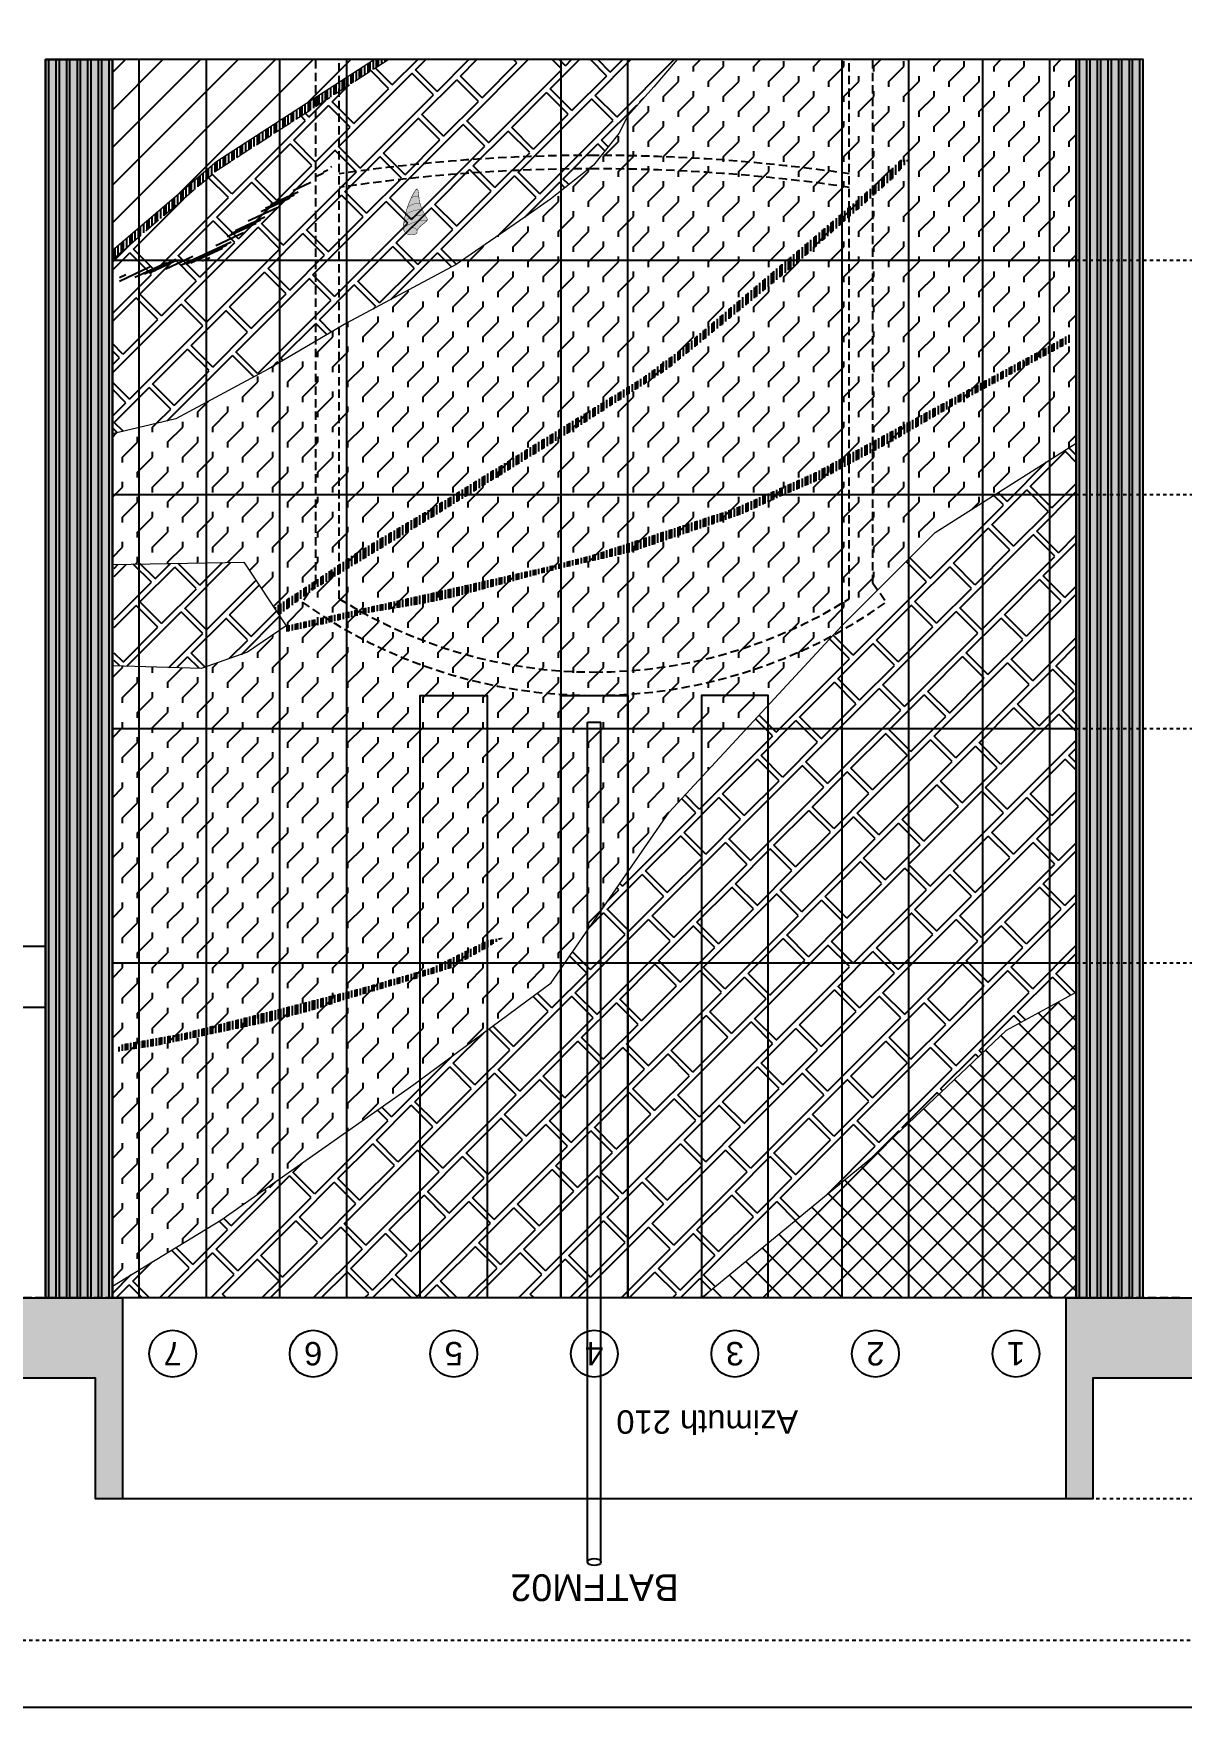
# Model space of a CAD drawing. Header units: millimetres. Extents: x 167 to 1023, y -2 to 136.
# Drawn here: x 898.4 to 932.7, y -2.4 to 47.7 of the extents above; entities that cross this region are included whole.
import ezdxf
from ezdxf.enums import TextEntityAlignment as Align

# ---------------------------------------------------------------- set-up
doc = ezdxf.new("R2010")
doc.units = ezdxf.units.MM
for name, pattern in [('DASHED', [0.75, 0.5, -0.25]), ('M-DIAKEK100', [0.35, 0.25, -0.1]), ('M-DIAKEK200', [0.7, 0.5, -0.2]), ('SDOT1', [1, 0, -1])]:
    doc.linetypes.add(name, pattern=pattern)
doc.layers.add('contacts', color=2, linetype='Continuous', lineweight=20)
doc.layers.add('ΣΥΟ', color=170, linetype='Continuous', lineweight=25)
for name, color, linetype in [('COREBOREHOLES', 6, 'Continuous'), ('CW403-Text 0.30 Height', 2, 'Continuous'), ('GEOLOGY', 7, 'Continuous'), ('OTM Line 0.11', 11, 'Continuous'), ('OTM Line 0.15', 1, 'Continuous'), ('OTM Line 0.25', 7, 'Continuous'), ('OTM Line 0.35', 3, 'Continuous'), ('OTM Line 0.50', 6, 'Continuous'), ('OTM Line Dashed 0.15', 1, 'DASHED'), ('OTM Line Dots 0.25', 2, 'SDOT1'), ('OTM Line Rock 0.50', 6, 'ROCKIN'), ('OTM Solid 253', 253, 'Continuous'), ('OTM Text 0.35', 3, 'Continuous'), ('OTM Title + Pinakida', 7, 'Continuous')]:
    doc.layers.add(name, color=color, linetype=linetype)
doc.styles.add('ARIAL', font='ARIAL.TTF')
doc.linetypes.add('P2', pattern='A,1e-05,[114,OrizLt.shx,S=0.5,R=0,X=0,Y=0],-0.5,[114,OrizLt.shx,S=1,R=0,X=0,Y=0],-0.5', length=1.00001)
doc.linetypes.add('ROCKIN', pattern='A,0.0001,-0.2,[131,ltypeshp.shx,S=0.2,R=180,X=0.2,Y=0],-0.2,1,-0.1,[131,ltypeshp.shx,S=0.1,R=180,X=0.1,Y=0],-0.1,0.5,-0.05,[131,ltypeshp.shx,S=0.05,R=180,X=0.05,Y=0],-0.05,0.5', length=2.7001)
pattern_1 = [(45, (0, 0), (-1.5328265, 1.5328265), [3.0988, -0.1524]), (45, (-0.6466, 0.6466), (-1.5328265, 1.5328265), [3.0988, -0.1524]), (45, (-0.1917, 1.3411), (-1.5328265, 1.5328265), [1.4732, -0.1524]), (45, (-0.8383, 1.9877), (-1.5328265, 1.5328265), [1.4732, -0.1524]), (135, (0, 0), (-2.298946, -2.298946), [0.9144, -1.2533376]), (135, (-0.1078, -0.1078), (-2.298946, -2.298946), [0.9144, -1.2533376]), (135, (-0.1917, 1.3411), (-1.1494728, -1.1494728), [0.9144, -1.2533376]), (135, (-0.2994, 1.2334), (-1.1494728, -1.1494728), [0.9144, -1.2533376])]

# ---------------------------------------------------------------- blocks, each defined once
blk = doc.blocks.new('GASTEROPOD')
at = {"color": 7, "ltscale": 0.1, "const_width": 0.01}
for points in [[(1008.433, 118.599), (1008.384, 118.536), (1008.334, 118.481), (1008.288, 118.437), (1008.227, 118.392), (1008.185, 118.357), (1008.148, 118.327), (1008.126, 118.296), (1008.119, 118.281), (1008.121, 118.267), (1008.128, 118.252), (1008.176, 118.166), (1008.221, 118.087), (1008.255, 118.018), (1008.297, 117.93), (1008.313, 117.885), (1008.331, 117.836), (1008.342, 117.792), (1008.348, 117.764), (1008.355, 117.734), (1008.36, 117.707), (1008.366, 117.676), (1008.37, 117.642), (1008.374, 117.61), (1008.377, 117.578), (1008.383, 117.533), (1008.387, 117.496), (1008.393, 117.458), (1008.398, 117.416), (1008.404, 117.394), (1008.409, 117.378), (1008.415, 117.367), (1008.421, 117.361), (1008.425, 117.358), (1008.429, 117.357), (1008.433, 117.358), (1008.438, 117.36), (1008.445, 117.365), (1008.456, 117.377), (1008.482, 117.408), (1008.498, 117.432), (1008.507, 117.448), (1008.518, 117.467), (1008.548, 117.521), (1008.579, 117.578), (1008.626, 117.677), (1008.672, 117.784), (1008.699, 117.856), (1008.719, 117.917), (1008.733, 117.956), (1008.747, 118.008), (1008.76, 118.057), (1008.771, 118.098), (1008.784, 118.153), (1008.797, 118.21), (1008.804, 118.249), (1008.811, 118.29), (1008.818, 118.328), (1008.825, 118.374), (1008.831, 118.42), (1008.832, 118.459), (1008.834, 118.502), (1008.834, 118.538), (1008.832, 118.569), (1008.825, 118.595), (1008.817, 118.617), (1008.809, 118.635), (1008.795, 118.653), (1008.781, 118.667), (1008.767, 118.683), (1008.748, 118.699), (1008.726, 118.711), (1008.706, 118.719), (1008.673, 118.727), (1008.635, 118.731), (1008.591, 118.734), (1008.566, 118.734), (1008.53, 118.728), (1008.499, 118.719), (1008.467, 118.705), (1008.438, 118.679), (1008.428, 118.65), (1008.428, 118.622), (1008.434, 118.595), (1008.446, 118.573), (1008.464, 118.556), (1008.485, 118.54), (1008.507, 118.53), (1008.532, 118.522), (1008.552, 118.518), (1008.577, 118.514)], [(1008.829, 118.551), (1008.806, 118.519), (1008.777, 118.492), (1008.749, 118.469), (1008.712, 118.446), (1008.672, 118.425), (1008.635, 118.409), (1008.607, 118.397), (1008.573, 118.383), (1008.544, 118.372), (1008.512, 118.359), (1008.482, 118.348), (1008.451, 118.339), (1008.42, 118.329), (1008.387, 118.32), (1008.347, 118.31), (1008.308, 118.304), (1008.263, 118.297), (1008.234, 118.295), (1008.2, 118.293), (1008.164, 118.293), (1008.126, 118.297)], [(1008.192, 118.141), (1008.223, 118.14), (1008.256, 118.14), (1008.281, 118.141), (1008.3, 118.143), (1008.322, 118.145), (1008.341, 118.148), (1008.361, 118.151), (1008.385, 118.155), (1008.411, 118.161), (1008.438, 118.167), (1008.469, 118.175), (1008.492, 118.183), (1008.526, 118.194), (1008.562, 118.206), (1008.603, 118.22), (1008.631, 118.232), (1008.66, 118.244), (1008.68, 118.255), (1008.699, 118.267), (1008.72, 118.282), (1008.739, 118.296), (1008.761, 118.315), (1008.78, 118.332), (1008.795, 118.35), (1008.81, 118.368), (1008.83, 118.394)], [(1008.269, 117.993), (1008.295, 117.99), (1008.321, 117.986), (1008.339, 117.985), (1008.357, 117.985), (1008.376, 117.985), (1008.397, 117.986), (1008.418, 117.99), (1008.451, 117.996), (1008.473, 118), (1008.495, 118.006), (1008.519, 118.012), (1008.542, 118.019), (1008.569, 118.029), (1008.589, 118.037), (1008.614, 118.046), (1008.639, 118.057), (1008.662, 118.068), (1008.686, 118.082), (1008.716, 118.102), (1008.743, 118.125), (1008.76, 118.14), (1008.773, 118.151), (1008.786, 118.165)], [(1008.339, 117.811), (1008.367, 117.806), (1008.389, 117.803), (1008.412, 117.802), (1008.438, 117.803), (1008.462, 117.805), (1008.481, 117.807), (1008.501, 117.81), (1008.522, 117.814), (1008.545, 117.82), (1008.564, 117.827), (1008.583, 117.835), (1008.605, 117.846), (1008.626, 117.857), (1008.647, 117.868), (1008.669, 117.883), (1008.687, 117.894), (1008.701, 117.904), (1008.719, 117.917)], [(1008.379, 117.599), (1008.406, 117.597), (1008.436, 117.595), (1008.46, 117.595), (1008.493, 117.595), (1008.516, 117.596), (1008.534, 117.599), (1008.549, 117.605), (1008.563, 117.611), (1008.582, 117.618), (1008.602, 117.626)]]:
    blk.add_lwpolyline(points, dxfattribs=at)

msp = doc.modelspace()

# ---------------------------------------------------------------- hatches: boundary and pattern name
at = {"linetype": 'DASHED', "ltscale": 0.1}
h = msp.add_hatch(color=253, dxfattribs=at)
h.paths.add_polyline_path([(901.034, 9.875), (901.034, 3.875), (900.234, 3.875), (900.234, 7.475), (896.234, 7.475), (896.234, 9.875)])
edge = h.paths.add_edge_path()
edge.add_line((931.534, 9.875), (931.534, 46.875))
edge.add_line((931.534, 46.875), (929.534, 46.875))
edge.add_line((929.534, 46.875), (929.534, 9.875))
edge.add_line((898.734, 9.875), (898.734, 46.874))
edge.add_line((898.734, 46.874), (900.734, 46.874))
edge.add_line((900.734, 46.874), (900.734, 9.875))
at = {"ltscale": 0.1}
msp.add_hatch(color=253, dxfattribs=at).paths.add_polyline_path([(909.837, 41.77), (909.886, 41.833), (909.936, 41.888), (909.982, 41.932), (910.043, 41.977), (910.085, 42.012), (910.122, 42.043), (910.145, 42.073), (910.151, 42.088), (910.149, 42.102), (910.142, 42.117), (910.094, 42.203), (910.049, 42.282), (910.016, 42.351), (909.973, 42.44), (909.957, 42.484), (909.94, 42.533), (909.928, 42.577), (909.922, 42.605), (909.915, 42.636), (909.91, 42.662), (909.904, 42.693), (909.901, 42.727), (909.897, 42.759), (909.893, 42.791), (909.887, 42.836), (909.883, 42.873), (909.877, 42.911), (909.872, 42.953), (909.866, 42.976), (909.861, 42.991), (909.855, 43.002), (909.85, 43.008), (909.845, 43.011), (909.841, 43.012), (909.837, 43.012), (909.832, 43.009), (909.825, 43.004), (909.814, 42.993), (909.789, 42.961), (909.772, 42.937), (909.763, 42.921), (909.752, 42.903), (909.722, 42.849), (909.692, 42.791), (909.645, 42.693), (909.598, 42.585), (909.571, 42.513), (909.552, 42.452), (909.537, 42.413), (909.523, 42.361), (909.51, 42.312), (909.5, 42.271), (909.486, 42.216), (909.473, 42.159), (909.466, 42.12), (909.459, 42.079), (909.452, 42.041), (909.445, 41.995), (909.439, 41.949), (909.438, 41.91), (909.436, 41.867), (909.436, 41.831), (909.438, 41.8), (909.445, 41.775), (909.453, 41.752), (909.461, 41.734), (909.476, 41.716), (909.489, 41.703), (909.503, 41.687), (909.522, 41.67), (909.545, 41.659), (909.565, 41.65), (909.598, 41.642), (909.636, 41.638), (909.679, 41.636), (909.704, 41.636), (909.74, 41.641), (909.771, 41.65), (909.803, 41.664), (909.832, 41.69), (909.842, 41.72), (909.842, 41.748)])
at = {"linetype": 'DASHED', "ltscale": 0.1}
msp.add_hatch(color=253, dxfattribs=at).paths.add_polyline_path([(929.234, 9.875), (934.034, 9.875), (934.034, 7.475), (930.034, 7.475), (930.034, 3.875), (929.234, 3.875)])
at = {"layer": 'GEOLOGY', "ltscale": 0.1, "true_color": 0xffad5c}
h = msp.add_hatch(dxfattribs=at)
h.set_pattern_fill('NET', color=21, scale=0.2, angle=45, style=0)
h.set_pattern_definition([(45, (444.50514, 29.02496), (-0.4490128, 0.4490128), []), (135, (444.50514, 29.02496), (-0.4490128, -0.4490128), [])])
h.paths.add_polyline_path([(929.534, 9.875), (918.334, 9.875), (923.534, 14.156), (927.452, 17.875), (929.534, 19.011)])
at = {"layer": 'OTM Line 0.11', "ltscale": 0.1, "true_color": 0xe0c2a3}
h = msp.add_hatch(dxfattribs=at)
h.set_pattern_fill('ANSI31', color=9, scale=0.25, style=0)
edge = h.paths.add_edge_path()
edge.add_line((900.726, 46.874), (900.726, 41.163))
edge.add_line((900.726, 41.163), (903.853, 43.826))
edge.add_line((903.853, 43.826), (908.565, 46.874))
edge.add_line((908.565, 46.874), (900.734, 46.874))
at = {"layer": 'OTM Line 0.11', "ltscale": 0.1, "true_color": 0x88c0d8}
h = msp.add_hatch(dxfattribs=at)
h.set_pattern_fill('AR-BRELM', color=133, scale=0.016, angle=45, style=0)
h.set_pattern_definition(pattern_1)
h.paths.add_polyline_path([(900.734, 40.895), (903.853, 43.552), (908.99, 46.875), (917.607, 46.875), (916.915, 46.062), (916.134, 45.198), (915.864, 44.67), (915.106, 43.722), (913.826, 42.705), (913.057, 42.171), (911.011, 40.75), (907.734, 38.995), (905.388, 37.626), (902.632, 36.143), (900.734, 35.696)])
at = {"layer": 'OTM Line 0.11', "linetype": 'DASHED', "ltscale": 0.1}
h = msp.add_hatch(dxfattribs=at)
h.set_pattern_fill('PLASTI', color=250, scale=0.04, angle=90, style=0)
h.set_pattern_definition([(90, (-362.83408, 2e-12), (-0.254, 2e-17), []), (90, (-362.86583, 2e-12), (-0.254, 2e-17), []), (90, (-362.89758, 2e-12), (-0.254, 2e-17), []), (90, (-362.99283, 2e-12), (-0.254, 2e-17), [])])
h.paths.add_polyline_path([(900.734, 41.17), (903.853, 43.827), (908.565, 46.875), (908.99, 46.875), (903.853, 43.552), (900.734, 40.895)])
h = msp.add_hatch(dxfattribs=at)
h.set_pattern_fill('PLASTI', color=250, scale=0.04, angle=25, style=0)
h.set_pattern_definition([(25, (527.58265, -59.4676), (-0.10734504, 0.23020218), []), (25, (527.56923, -59.43884), (-0.10734504, 0.23020218), []), (25, (527.5558, -59.41006), (-0.10734504, 0.23020218), []), (25, (527.51556, -59.32373), (-0.10734504, 0.23020218), [])])
h.paths.add_polyline_path([(900.94, 40.211), (901.771, 40.496), (903.113, 40.809), (903.534, 40.875), (907.335, 43.707), (905.394, 42.5), (904.253, 41.655), (903.534, 41.097), (901.953, 40.718), (900.948, 40.395)])
h = msp.add_hatch(dxfattribs=at)
h.set_pattern_fill('PLASTI', color=250, scale=0.04, angle=90, style=0)
h.paths.add_polyline_path([(905.734, 30.291), (906.746, 31.038), (910.467, 33.306), (914.331, 35.694), (917.329, 37.626), (921.174, 40.769), (924.061, 43.327), (924.534, 43.875), (924.294, 43.875), (923.454, 43.073), (921.78, 41.635), (917.753, 38.232), (916.612, 37.386), (912.748, 34.998), (910.8, 33.782), (907.985, 32.11), (906.935, 31.394), (905.571, 30.494)])
h = msp.add_hatch(dxfattribs=at)
h.set_pattern_fill('PLASTI', color=250, scale=0.04, angle=90, style=0)
h.paths.add_polyline_path([(929.347, 38.664), (928.805, 38.36), (927.04, 37.404), (925.274, 36.448), (921.742, 34.536), (919.351, 33.469), (915.084, 32.072), (913.742, 31.721), (905.931, 29.955), (905.931, 29.779), (907.065, 30.013), (908.393, 30.345), (910.101, 30.634), (910.908, 30.805), (913.944, 31.626), (916.244, 32.163), (919.553, 33.294), (920.693, 33.82), (922.03, 34.39), (924.134, 35.522), (925.899, 36.558), (929.326, 38.417)])
at = {"layer": 'OTM Line 0.11', "ltscale": 0.1, "true_color": 0x88c0d8}
h = msp.add_hatch(dxfattribs=at)
h.set_pattern_fill('AR-BRELM', color=133, scale=0.016, angle=45, style=0)
h.set_pattern_definition([(45, (-57.315, 103.4735), (-1.5328265, 1.5328265), [3.0988, -0.1524]), (45, (-57.9616, 104.12), (-1.5328265, 1.5328265), [3.0988, -0.1524]), (45, (-57.5067, 104.8146), (-1.5328265, 1.5328265), [1.4732, -0.1524]), (45, (-58.1533, 105.4612), (-1.5328265, 1.5328265), [1.4732, -0.1524]), (135, (-57.315, 103.4735), (-2.298946, -2.298946), [0.9144, -1.2533376]), (135, (-57.4228, 103.3657), (-2.298946, -2.298946), [0.9144, -1.2533376]), (135, (-57.5067, 104.8146), (-1.1494728, -1.1494728), [0.9144, -1.2533376]), (135, (-57.6144, 104.7069), (-1.1494728, -1.1494728), [0.9144, -1.2533376])])
h.paths.add_polyline_path([(900.734, 10.225), (900.734, 9.875), (918.334, 9.875), (923.534, 14.156), (927.452, 17.875), (929.534, 19.011), (929.534, 35.413), (925.322, 32.747), (922.53, 29.957), (917.367, 24.386), (913.843, 19.292), (909.742, 16.247), (903.976, 12.198)])
h = msp.add_hatch(dxfattribs=at)
h.set_pattern_fill('AR-BRELM', color=133, scale=0.016, angle=45, style=0)
h.set_pattern_definition(pattern_1)
h.paths.add_polyline_path([(900.785, 31.793), (904.661, 31.86), (905.931, 29.955), (904.773, 29.169), (903.391, 28.685), (900.787, 28.76)])
at = {"layer": 'OTM Line 0.11', "linetype": 'DASHED', "ltscale": 0.1}
h = msp.add_hatch(dxfattribs=at)
h.set_pattern_fill('PLASTI', color=250, scale=0.04, angle=90, style=0)
h.paths.add_polyline_path([(900.951, 17.434), (902.887, 17.784), (908.223, 19.142), (910.281, 19.733), (911.956, 20.559), (912.401, 20.637), (911.934, 20.34), (910.815, 19.713), (907.734, 18.8), (906.639, 18.446), (905.298, 18.095), (902.08, 17.414), (900.909, 17.237)])
at = {"layer": 'OTM Line 0.50', "ltscale": 0.1, "true_color": 0xdac890}
h = msp.add_hatch(dxfattribs=at)
h.set_pattern_fill('FLEX', color=31, scale=0.1, angle=45, style=0)
h.set_pattern_definition([(45, (0.7673, 101.90126), (-0.4490128, 0.4490128), [0.635, -0.635]), (90, (1.2163, 102.35027), (-0.449013, 0.449013), [0.15875, -0.580526, 0.15875, -0.898026])])
h.paths.add_polyline_path([(900.734, 35.696), (900.734, 31.792), (904.661, 31.86), (905.931, 29.955), (904.773, 29.169), (903.391, 28.685), (900.734, 28.762), (900.734, 10.225), (903.976, 12.198), (909.742, 16.247), (913.843, 19.292), (917.367, 24.386), (922.53, 29.957), (925.322, 32.747), (929.534, 35.413), (929.534, 46.875), (917.607, 46.875), (916.915, 46.062), (916.134, 45.198), (915.864, 44.67), (915.106, 43.722), (913.826, 42.705), (913.057, 42.171), (911.011, 40.75), (907.734, 38.995), (905.388, 37.626), (902.632, 36.143)])

# ---------------------------------------------------------------- linework, layer by layer
at = {"color": 7, "linetype": 'DASHED', "ltscale": 0.1}
msp.add_lwpolyline([(981.144, -0.365), (771.789, -0.365), (771.789, 133.548), (1021.144, 133.548), (1021.144, 57.035)], dxfattribs=at)
at = {"color": 7, "ltscale": 0.1, "const_width": 0.01}
for points in [[(909.837, 41.77), (909.886, 41.833), (909.936, 41.888), (909.982, 41.932), (910.043, 41.977), (910.085, 42.012), (910.122, 42.043), (910.145, 42.073), (910.151, 42.088), (910.149, 42.102), (910.142, 42.117), (910.094, 42.203), (910.049, 42.282), (910.016, 42.351), (909.973, 42.44), (909.957, 42.484), (909.94, 42.533), (909.928, 42.577), (909.922, 42.605), (909.915, 42.636), (909.91, 42.662), (909.904, 42.693), (909.901, 42.727), (909.897, 42.759), (909.893, 42.791), (909.887, 42.836), (909.883, 42.873), (909.877, 42.911), (909.872, 42.953), (909.866, 42.976), (909.861, 42.991), (909.855, 43.002), (909.85, 43.008), (909.845, 43.011), (909.841, 43.012), (909.837, 43.012), (909.832, 43.009), (909.825, 43.004), (909.814, 42.993), (909.789, 42.961), (909.772, 42.937), (909.763, 42.921), (909.752, 42.903), (909.722, 42.849), (909.692, 42.791), (909.645, 42.693), (909.598, 42.585), (909.571, 42.513), (909.552, 42.452), (909.537, 42.413), (909.523, 42.361), (909.51, 42.312), (909.5, 42.271), (909.486, 42.216), (909.473, 42.159), (909.466, 42.12), (909.459, 42.079), (909.452, 42.041), (909.445, 41.995), (909.439, 41.949), (909.438, 41.91), (909.436, 41.867), (909.436, 41.831), (909.438, 41.8), (909.445, 41.775), (909.453, 41.752), (909.461, 41.734), (909.476, 41.716), (909.489, 41.703), (909.503, 41.687), (909.522, 41.67), (909.545, 41.659), (909.565, 41.65), (909.598, 41.642), (909.636, 41.638), (909.679, 41.636), (909.704, 41.636), (909.74, 41.641), (909.771, 41.65), (909.803, 41.664), (909.832, 41.69), (909.842, 41.72), (909.842, 41.748), (909.836, 41.774), (909.824, 41.796), (909.806, 41.813), (909.785, 41.829), (909.763, 41.84), (909.738, 41.847), (909.719, 41.851), (909.693, 41.855)], [(909.837, 41.77), (909.886, 41.833), (909.936, 41.888), (909.982, 41.932), (910.043, 41.977), (910.085, 42.012), (910.122, 42.043), (910.145, 42.073), (910.151, 42.088), (910.149, 42.102), (910.142, 42.117), (910.094, 42.203), (910.049, 42.282), (910.016, 42.351), (909.973, 42.44), (909.957, 42.484), (909.94, 42.533), (909.928, 42.577), (909.922, 42.605), (909.915, 42.636), (909.91, 42.662), (909.904, 42.693), (909.901, 42.727), (909.897, 42.759), (909.893, 42.791), (909.887, 42.836), (909.883, 42.873), (909.877, 42.911), (909.872, 42.953), (909.866, 42.976), (909.861, 42.991), (909.855, 43.002), (909.85, 43.008), (909.845, 43.011), (909.841, 43.012), (909.837, 43.012), (909.832, 43.009), (909.825, 43.004), (909.814, 42.993), (909.789, 42.961), (909.772, 42.937), (909.763, 42.921), (909.752, 42.903), (909.722, 42.849), (909.692, 42.791), (909.645, 42.693), (909.598, 42.585), (909.571, 42.513), (909.552, 42.452), (909.537, 42.413), (909.523, 42.361), (909.51, 42.312), (909.5, 42.271), (909.486, 42.216), (909.473, 42.159), (909.466, 42.12), (909.459, 42.079), (909.452, 42.041), (909.445, 41.995), (909.439, 41.949), (909.438, 41.91), (909.436, 41.867), (909.436, 41.831), (909.438, 41.8), (909.445, 41.775), (909.453, 41.752), (909.461, 41.734), (909.476, 41.716), (909.489, 41.703), (909.503, 41.687), (909.522, 41.67), (909.545, 41.659), (909.565, 41.65), (909.598, 41.642), (909.636, 41.638), (909.679, 41.636), (909.704, 41.636), (909.74, 41.641), (909.771, 41.65), (909.803, 41.664), (909.832, 41.69), (909.842, 41.72), (909.842, 41.748), (909.837, 41.77)]]:
    msp.add_lwpolyline(points, dxfattribs=at)
at = {"layer": 'contacts', "flags": 128}
for points in [[(917.607, 46.875), (916.915, 46.062), (916.134, 45.198), (915.864, 44.67), (915.106, 43.722), (913.826, 42.705), (913.057, 42.171), (911.011, 40.75), (907.734, 38.995), (905.388, 37.626), (902.632, 36.143), (900.734, 35.696)], [(908.565, 46.875), (903.853, 43.827), (900.734, 41.17)], [(900.734, 10.225), (903.976, 12.198), (909.742, 16.247), (913.843, 19.292), (917.367, 24.386), (922.53, 29.957), (922.53, 29.957), (925.322, 32.747), (929.534, 35.413)], [(900.734, 31.792), (904.661, 31.86), (905.931, 29.955), (904.773, 29.169), (903.391, 28.685), (900.734, 28.762)], [(918.334, 9.875), (918.334, 9.875), (923.534, 14.156), (927.452, 17.875), (929.534, 19.011)]]:
    msp.add_lwpolyline(points, dxfattribs=at)
at = {"layer": 'contacts', "linetype": 'M-DIAKEK200', "flags": 128}
msp.add_lwpolyline([(908.99, 46.875), (903.853, 43.552), (900.734, 40.895)], dxfattribs=at)
at = {"layer": 'OTM Line 0.15', "color": 7, "ltscale": 0.1}
for centre in [(902.534, 8.207), (906.734, 8.207), (910.934, 8.207), (915.134, 8.207), (919.334, 8.207), (923.534, 8.207), (927.734, 8.207)]:
    msp.add_circle(centre, 0.7, dxfattribs=at)
at = {"layer": 'OTM Line 0.25', "ltscale": 0.1}
msp.add_line((929.534, 9.875), (929.534, 46.875), dxfattribs=at)
at = {"layer": 'OTM Line 0.25', "color": 5}
msp.add_line((914.934, 27.075), (915.334, 27.075), dxfattribs=at)
at = {"layer": 'OTM Line 0.25', "linetype": 'M-DIAKEK100'}
msp.add_line((932.628, 9.875), (896.734, 9.875), dxfattribs=at)
at = {"layer": 'OTM Line 0.25', "color": 9}
for points in [[(901.534, 9.875), (901.534, 46.875)], [(903.534, 46.875), (903.534, 9.875)], [(905.734, 9.875), (905.734, 46.875)], [(907.734, 46.875), (907.734, 9.875)], [(914.134, 46.875), (914.134, 9.875)], [(916.134, 9.875), (916.134, 46.875)], [(922.534, 46.875), (922.534, 9.875)], [(926.734, 46.875), (926.734, 9.875)], [(928.734, 46.875), (928.734, 9.875)], [(909.934, 9.875), (909.934, 27.875), (911.934, 27.875), (911.934, 9.875)], [(914.134, 9.875), (914.134, 27.875), (915.134, 27.875), (916.134, 27.875), (916.134, 9.875)], [(920.334, 9.875), (920.334, 27.875), (918.334, 27.875), (918.334, 9.875)]]:
    msp.add_lwpolyline(points, dxfattribs=at)
at = {"layer": 'OTM Line 0.25'}
msp.add_lwpolyline([(924.534, 9.875), (924.534, 46.875)], dxfattribs=at)
at = {"layer": 'OTM Line 0.25', "color": 5}
for points in [[(914.934, 1.986), (914.934, 27.075)], [(915.334, 1.983), (915.334, 27.075)]]:
    msp.add_lwpolyline(points, dxfattribs=at)
msp.add_ellipse((915.134, 1.984), major_axis=(0.2, 0), ratio=0.533706, dxfattribs=at)
at = {"layer": 'OTM Line 0.35', "color": 7}
for p, q in [((929.234, 9.875), (900.734, 9.875)), ((929.534, 9.875), (918.334, 9.875)), ((929.234, 3.875), (901.034, 3.875))]:
    msp.add_line(p, q, dxfattribs=at)
for points in [[(900.734, 9.875), (900.734, 46.875), (898.734, 46.875), (898.734, 9.875)], [(898.734, 9.875), (898.734, 46.874), (900.734, 46.874), (900.734, 9.875)], [(931.534, 9.875), (931.534, 46.875), (929.534, 46.875), (929.534, 9.875)], [(931.534, 9.875), (931.534, 46.875), (929.534, 46.875), (929.534, 9.875)], [(929.534, 35.413), (929.534, 19.011)], [(929.534, 19.011), (929.534, 9.875)], [(898.734, 12.503), (898.734, 9.875)], [(929.534, 12.503), (929.534, 9.875)], [(900.734, 11.442), (900.734, 9.875)]]:
    msp.add_lwpolyline(points, dxfattribs=at)
for points in [[(901.034, 9.875), (901.034, 3.875), (900.234, 3.875), (900.234, 7.475), (896.234, 7.475), (896.234, 9.875)], [(929.234, 9.875), (934.034, 9.875), (934.034, 7.475), (930.034, 7.475), (930.034, 3.875), (929.234, 3.875)]]:
    msp.add_lwpolyline(points, close=True, dxfattribs=at)
at = {"layer": 'OTM Line 0.35', "color": 253}
msp.add_lwpolyline([(929.234, 9.875), (934.034, 9.875), (934.034, 7.475), (930.034, 7.475), (930.034, 3.875), (929.234, 3.875)], close=True, dxfattribs=at)
at = {"layer": 'OTM Line Dashed 0.15', "ltscale": 0.5}
for p, q in [((906.814, 31.233), (906.814, 46.875)), ((907.514, 30.765), (907.514, 46.875)), ((922.754, 30.765), (922.754, 46.875)), ((923.454, 31.233), (923.454, 46.875)), ((906.814, 31.233), (906.408, 30.663)), ((923.454, 31.233), (923.86, 30.663))]:
    msp.add_line(p, q, dxfattribs=at)
for points in [[(907.514, 43.058, -0.03638), (915.134, 43.613)], [(922.754, 43.058, 0.03638), (915.134, 43.613)], [(915.134, 27.875, -0.155891), (906.408, 30.663, -0.147519)], [(915.134, 28.575, -0.140895), (907.514, 30.765, -0.140895)], [(915.134, 28.575, 0.140895), (922.754, 30.765, 0.140895)], [(915.134, 27.875, 0.155891), (923.86, 30.663, 0.147519)]]:
    msp.add_lwpolyline(points, format="xyb", dxfattribs=at)
for start, end in [(90, 98.2707), (81.7293, 90)]:
    msp.add_arc((915.134, -8.959), 52.972, start, end, dxfattribs=at)
at = {"layer": 'OTM Line Dots 0.25', "color": 8, "ltscale": 0.1}
for p, q in [((933.234, 40.875), (929.534, 40.875)), ((933.234, 33.875), (929.534, 33.875)), ((933.234, 26.875), (929.534, 26.875)), ((933.234, 19.875), (929.534, 19.875)), ((933.234, 3.875), (930.034, 3.875))]:
    msp.add_line(p, q, dxfattribs=at)
at = {"layer": 'OTM Line Rock 0.50', "color": 7, "ltscale": 0.5}
msp.add_line((929.534, 46.875), (900.734, 46.875), dxfattribs=at)
at = {"layer": 'OTM Line Rock 0.50', "color": 8, "ltscale": 0.5}
for p, q in [((929.534, 40.875), (900.734, 40.875)), ((929.534, 33.875), (900.734, 33.875)), ((929.534, 26.875), (900.734, 26.875)), ((929.534, 19.875), (900.734, 19.875))]:
    msp.add_line(p, q, dxfattribs=at)
at = {"layer": 'OTM Solid 253', "color": 8, "ltscale": 0.1}
for p, q in [((898.821, 46.875), (898.821, 9.875)), ((899.042, 46.875), (899.042, 9.875)), ((899.139, 46.875), (899.139, 9.875)), ((899.359, 46.875), (899.359, 9.875)), ((899.456, 46.875), (899.456, 9.875)), ((899.677, 46.875), (899.677, 9.875)), ((899.774, 46.875), (899.774, 9.875)), ((899.994, 46.875), (899.994, 9.875)), ((900.091, 46.875), (900.091, 9.875)), ((900.312, 46.875), (900.312, 9.875)), ((900.409, 46.875), (900.409, 9.875)), ((900.629, 46.875), (900.629, 9.875)), ((900.726, 46.875), (900.726, 9.875)), ((929.621, 46.875), (929.621, 9.875)), ((929.842, 46.875), (929.842, 9.875)), ((929.939, 46.875), (929.939, 9.875)), ((930.159, 46.875), (930.159, 9.875)), ((930.256, 46.875), (930.256, 9.875)), ((930.477, 46.875), (930.477, 9.875)), ((930.574, 46.875), (930.574, 9.875)), ((930.794, 46.875), (930.794, 9.875)), ((930.891, 46.875), (930.891, 9.875)), ((931.112, 46.875), (931.112, 9.875)), ((931.209, 46.875), (931.209, 9.875)), ((931.429, 46.875), (931.429, 9.875)), ((931.526, 46.875), (931.526, 9.875))]:
    msp.add_line(p, q, dxfattribs=at)
at = {"layer": 'OTM Title + Pinakida', "color": 2, "ltscale": 0.1}
msp.add_lwpolyline([(981.144, -2.365), (769.789, -2.365), (769.789, 135.548), (1023.144, 135.548), (1023.144, 57.035)], dxfattribs=at)
at = {"layer": 'ΣΥΟ', "color": 150, "linetype": 'P2', "ltscale": 0.3}
msp.add_line((896.054, 20.381), (898.734, 20.381), dxfattribs=at)
at = {"layer": 'ΣΥΟ', "color": 130, "linetype": 'P2', "ltscale": 0.3}
msp.add_line((896.054, 18.561), (898.734, 18.561), dxfattribs=at)

# ---------------------------------------------------------------- block references
at = {"layer": 'CW403-Text 0.30 Height', "color": 7, "rotation": 180}
msp.add_blockref('GASTEROPOD', (1918.265, 160.373), dxfattribs=at)
msp.add_blockref('GASTEROPOD', (1918.265, 160.373), dxfattribs=at)

# ---------------------------------------------------------------- texts
at = {"layer": 'COREBOREHOLES', "color": 5, "insert": (917.661, 0.816), "char_height": 0.8, "width": 1.35417, "attachment_point": 1, "rotation": 180, "style": 'ARIAL'}
msp.add_mtext('{\\fArial|b0|i0|c0|p34;BATFM02}', dxfattribs=at)
at = {"layer": 'OTM Text 0.35', "color": 7, "style": 'ARIAL'}
for s, p in [('7', (902.534, 8.207)), ('6', (906.734, 8.207)), ('5', (910.934, 8.207)), ('4', (915.134, 8.207)), ('3', (919.334, 8.207)), ('2', (923.534, 8.207)), ('1', (927.734, 8.207))]:
    msp.add_text(s, height=0.7, rotation=180, dxfattribs=at).set_placement(p, align=Align.MIDDLE_CENTER)
msp.add_text('Azimuth 210', height=0.7, rotation=180, dxfattribs=at).set_placement((918.509, 6.516), align=Align.CENTER)

doc.saveas('drawing.dxf')
